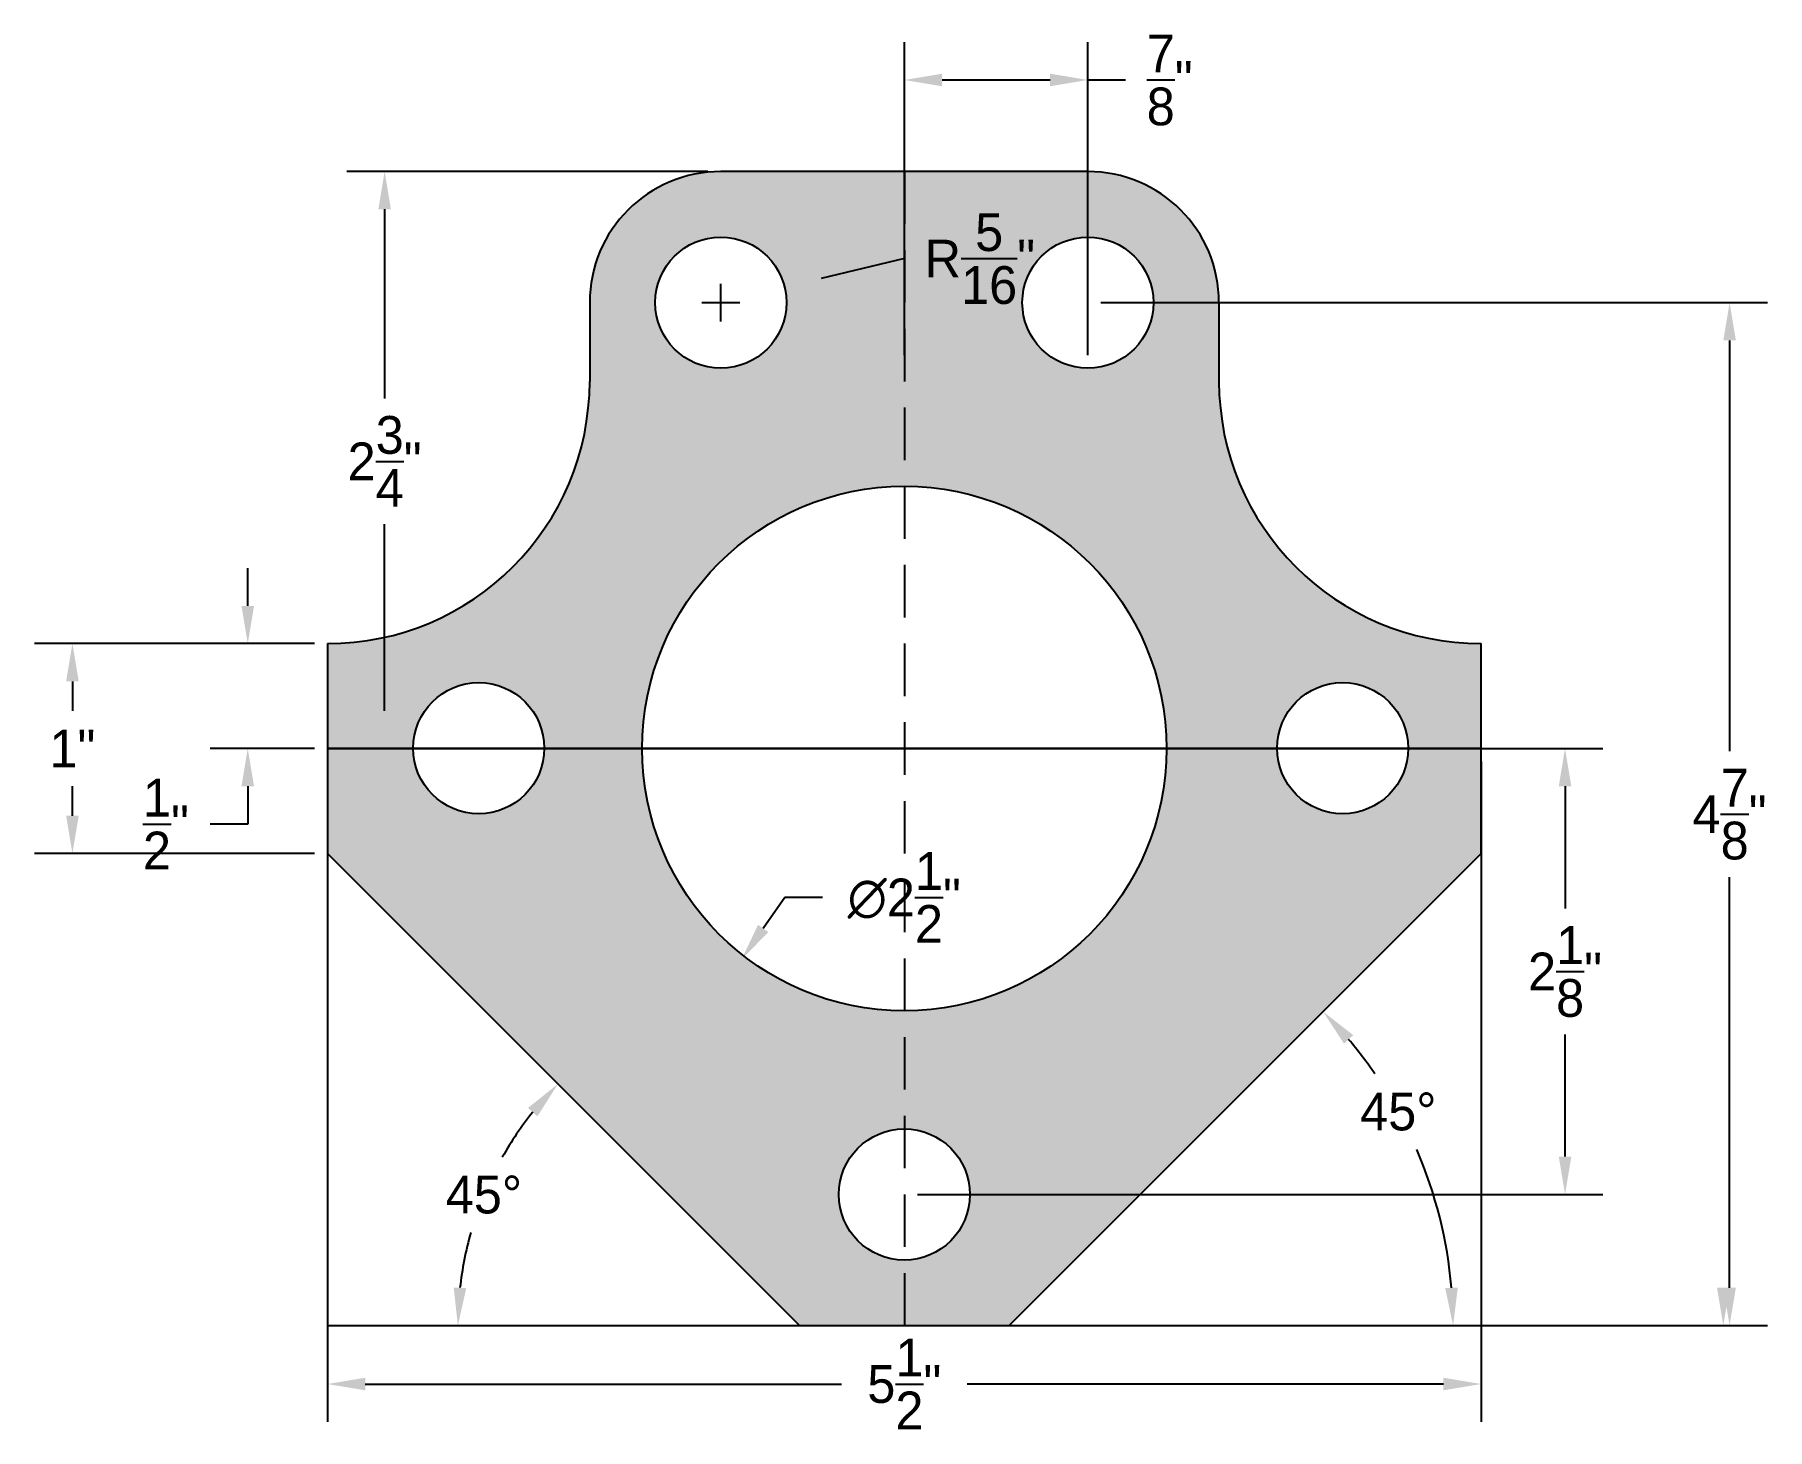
# Model space of a CAD drawing. Header units: inches. Extents: x -1.4 to 6.86, y -0.49 to 6.15.
import ezdxf

# ---------------------------------------------------------------- set-up
doc = ezdxf.new("R2010")
doc.units = ezdxf.units.IN
doc.header["$MEASUREMENT"] = 0
doc.linetypes.add('HIDDEN', pattern=[0.375, 0.25, -0.125])
doc.dimstyles.get("Standard").update_dxf_attribs({"dimtxt": 0.18, "dimasz": 0.18, "dimexe": 0.18, "dimexo": 0.0625, "dimgap": 0.09, "dimtad": 0, "dimtih": 1, "dimtoh": 1, "dimdec": 4, "dimzin": 0, "dimdsep": 46, "dimlunit": 4, "dimtxsty": 'Standard', "dimcen": 0.09, "dimadec": 0, "dimazin": 0, "dimtfac": 1, "dimtdec": 4, "dimtofl": 0, "dimtmove": 0, "dimatfit": 3, "dimfxl": 0, "dimtolj": 1, "dimtzin": 0, "dimarcsym": 0})

# ---------------------------------------------------------------- blocks, each defined once
blk = doc.blocks.new('*D1')
at = {"color": 0, "lineweight": -2}
for p, q in [((1.8125, 5.5), (0.0925, 5.5)), ((0.2725, 5.32), (0.2725, 4.4187)), ((0.2725, 2.93), (0.2725, 3.8187)), ((1.8125, 2.75), (0.0925, 2.75))]:
    blk.add_line(p, q, dxfattribs=at)
at = {"color": 0}
for points in [[(0.2425, 5.32), (0.3025, 5.32), (0.2725, 5.5)], [(0.2425, 2.93), (0.3025, 2.93), (0.2725, 2.75)]]:
    blk.add_solid(points, dxfattribs=at)
at = {"layer": 'Defpoints', "color": 0}
for p in [(1.875, 5.5), (0.2725, 2.75), (1.875, 2.75)]:
    blk.add_point(p, dxfattribs=at)
at = {"color": 0, "insert": (0.2725, 4.1187), "char_height": 0.18, "attachment_point": 5}
blk.add_mtext('\\A1;2{\\H1.000000x;\\S3/4;}"', dxfattribs=at)
blk = doc.blocks.new('*D2')
at = {"color": 0, "lineweight": -2}
for p, q in [((2.8125, 2.75), (6.0797, 2.75)), ((5.8997, 2.57), (5.8997, 1.9875)), ((5.8997, 0.805), (5.8997, 1.3875)), ((2.8125, 0.625), (6.0797, 0.625))]:
    blk.add_line(p, q, dxfattribs=at)
at = {"color": 0}
for points in [[(5.8697, 2.57), (5.9297, 2.57), (5.8997, 2.75)], [(5.8697, 0.805), (5.9297, 0.805), (5.8997, 0.625)]]:
    blk.add_solid(points, dxfattribs=at)
at = {"layer": 'Defpoints', "color": 0}
for p in [(2.75, 2.75), (2.75, 0.625), (5.8997, 0.625)]:
    blk.add_point(p, dxfattribs=at)
at = {"color": 0, "insert": (5.8997, 1.6875), "char_height": 0.18, "attachment_point": 5}
blk.add_mtext('\\A1;2{\\H1.000000x;\\S1/8;}"', dxfattribs=at)
blk = doc.blocks.new('*D3')
at = {"color": 0, "lineweight": -2}
for p, q in [((-0.0625, 3.25), (-1.3959, 3.25)), ((-1.2159, 3.07), (-1.2159, 2.93)), ((-1.2159, 2.43), (-1.2159, 2.57)), ((-0.0625, 2.25), (-1.3959, 2.25))]:
    blk.add_line(p, q, dxfattribs=at)
at = {"color": 0}
for points in [[(-1.2459, 3.07), (-1.1859, 3.07), (-1.2159, 3.25)], [(-1.2459, 2.43), (-1.1859, 2.43), (-1.2159, 2.25)]]:
    blk.add_solid(points, dxfattribs=at)
at = {"layer": 'Defpoints', "color": 0}
for p in [(0, 3.25), (-1.2159, 2.25), (0, 2.25)]:
    blk.add_point(p, dxfattribs=at)
at = {"color": 0, "insert": (-1.2159, 2.75), "char_height": 0.18, "attachment_point": 5}
blk.add_mtext('\\A1;1"', dxfattribs=at)
blk = doc.blocks.new('*D4')
at = {"color": 0, "lineweight": -2}
for p, q in [((-0.38, 3.43), (-0.38, 3.61)), ((-0.0625, 3.25), (-0.56, 3.25)), ((-0.0625, 2.75), (-0.56, 2.75)), ((-0.38, 2.57), (-0.38, 2.39)), ((-0.38, 2.39), (-0.56, 2.39))]:
    blk.add_line(p, q, dxfattribs=at)
at = {"color": 0}
for points in [[(-0.41, 3.43), (-0.35, 3.43), (-0.38, 3.25)], [(-0.41, 2.57), (-0.35, 2.57), (-0.38, 2.75)]]:
    blk.add_solid(points, dxfattribs=at)
at = {"layer": 'Defpoints', "color": 0}
for p in [(0, 3.25), (-0.38, 2.75), (0, 2.75)]:
    blk.add_point(p, dxfattribs=at)
at = {"color": 0, "insert": (-0.77, 2.39), "char_height": 0.18, "attachment_point": 5}
blk.add_mtext('\\A1;{\\H1.000000x;\\S1/2;}"', dxfattribs=at)
blk = doc.blocks.new('*D5')
at = {"color": 0, "lineweight": -2}
for p, q in [((2.75, 5.085), (2.3539, 4.9899)), ((1.875, 4.785), (1.875, 4.965)), ((1.785, 4.875), (1.965, 4.875))]:
    blk.add_line(p, q, dxfattribs=at)
at = {"color": 0}
blk.add_solid([(2.3469, 5.0191), (2.3609, 4.9608), (2.1789, 4.9479)], dxfattribs=at)
at = {"layer": 'Defpoints', "color": 0}
for p in [(1.875, 4.875), (2.1789, 4.9479)]:
    blk.add_point(p, dxfattribs=at)
at = {"color": 0, "insert": (3.11, 5.085), "char_height": 0.18, "attachment_point": 5}
blk.add_mtext('\\A1;R{\\H1.000000x;\\S5/16;}"', dxfattribs=at)
blk = doc.blocks.new('*D6')
at = {"color": 0, "lineweight": -2}
for p, q in [((2.1799, 2.0402), (2.077, 1.8925)), ((2.3599, 2.0402), (2.1799, 2.0402))]:
    blk.add_line(p, q, dxfattribs=at)
at = {"color": 0}
blk.add_solid([(2.0524, 1.9097), (2.1016, 1.8754), (1.9741, 1.7449)], dxfattribs=at)
at = {"layer": 'Defpoints', "color": 0}
for p in [(3.4036, 3.7958), (1.9741, 1.7449)]:
    blk.add_point(p, dxfattribs=at)
at = {"color": 0, "insert": (2.7499, 2.0402), "char_height": 0.18, "attachment_point": 5}
blk.add_mtext('\\A1;∅2{\\H1.000000x;\\S1/2;}"', dxfattribs=at)
blk = doc.blocks.new('*D7')
at = {"color": 0, "lineweight": -2}
for p, q in [((2.75, 4.625), (2.75, 6.1162)), ((3.625, 4.625), (3.625, 6.1162)), ((2.93, 5.9362), (3.445, 5.9362)), ((3.625, 5.9362), (3.805, 5.9362))]:
    blk.add_line(p, q, dxfattribs=at)
at = {"color": 0}
for points in [[(2.93, 5.9662), (2.93, 5.9062), (2.75, 5.9362)], [(3.445, 5.9662), (3.445, 5.9062), (3.625, 5.9362)]]:
    blk.add_solid(points, dxfattribs=at)
at = {"layer": 'Defpoints', "color": 0}
for p in [(3.625, 5.9362), (2.75, 4.5625), (3.625, 4.5625)]:
    blk.add_point(p, dxfattribs=at)
at = {"color": 0, "insert": (4.015, 5.9362), "char_height": 0.18, "attachment_point": 5}
blk.add_mtext('\\A1;{\\H1.000000x;\\S7/8;}"', dxfattribs=at)
blk = doc.blocks.new('*D8')
at = {"color": 0, "lineweight": -2}
for start, end in [(34.51422, 40.12475), (4.87525, 23.35855)]:
    blk.add_arc((3.25, 0), 2.1161, start, end, dxfattribs=at)
at = {"color": 0}
for points in [[(4.8459, 1.3434), (4.8901, 1.384), (4.7463, 1.4963)], [(5.3884, 0.1811), (5.3284, 0.1786), (5.3661, 0)]]:
    blk.add_solid(points, dxfattribs=at)
at = {"layer": 'Defpoints', "color": 0}
for p in [(5.5, 2.25), (5.294, 0.5477), (3.25, 0), (3.6875, 0), (6.8641, 0)]:
    blk.add_point(p, dxfattribs=at)
at = {"color": 0, "insert": (5.1046, 1.019), "char_height": 0.18, "attachment_point": 5}
blk.add_mtext('\\A1;45°', dxfattribs=at)
blk = doc.blocks.new('*D9')
at = {"color": 0, "lineweight": -2}
for start, end in [(141.33693, 150.44707), (164.20838, 173.66307)]:
    blk.add_arc((2.25, 0), 1.6283, start, end, dxfattribs=at)
at = {"color": 0}
for points in [[(0.9562, 1.0373), (1.0009, 0.9973), (1.0986, 1.1514)], [(0.6616, 0.1781), (0.6017, 0.1814), (0.6217, 0)]]:
    blk.add_solid(points, dxfattribs=at)
at = {"layer": 'Defpoints', "color": 0}
for p in [(0, 2.25), (0.8398, 0.8142), (3.25, 0), (0, 0), (2.25, 0)]:
    blk.add_point(p, dxfattribs=at)
at = {"color": 0, "insert": (0.7456, 0.6231), "char_height": 0.18, "attachment_point": 5}
blk.add_mtext('\\A1;45°', dxfattribs=at)

msp = doc.modelspace()

# ---------------------------------------------------------------- hatches: boundary and pattern name
h = msp.add_hatch(color=150)
h.paths.add_polyline_path([(2.75, 4), (2.75, 5.5), (1.875, 5.5, 0.4142136), (1.25, 4.875), (1.25, 4.5, -0.4142136), (0, 3.25), (0, 2.75), (0.40851, 2.75, -1.0047744), (1.0335, 2.75), (1.5, 2.75, -0.4142136)])
h.paths.add_polyline_path([(1.5625, 4.875, -1), (2.1875, 4.875, -1)], flags=16)
h = msp.add_hatch(color=150)
h.paths.add_polyline_path([(4.25, 4.5), (4.25, 4.875), (3.9375, 4.875, -1), (3.3125, 4.875, -1), (3.9375, 4.875), (4.25, 4.875, 0.4142136), (3.625, 5.5), (2.75, 5.5), (2.75, 4, -0.4142136), (4, 2.75), (4.52702, 2.75, -1.0047744), (5.15201, 2.75), (5.5, 2.75), (5.5, 3.25, -0.4142136)])
h.paths.add_polyline_path([(2.795, 5.34), (3.425, 5.34), (3.425, 4.83), (2.795, 4.83)], flags=24)
for points in [[(1.5, 2.75), (1.0335, 2.75, -0.9952483), (0.40851, 2.75), (0, 2.75), (0, 2.25), (2.25, 0), (2.75, 0), (2.75, 0.3125, -0.4142136), (2.4375, 0.625, -0.4142136), (2.75, 0.9375), (2.75, 1.5, -0.4142136)], [(5.5, 2.25), (5.5, 2.6875), (5.5, 2.75), (5.15201, 2.75, -0.9952483), (4.52702, 2.75), (4, 2.75, -0.4142136), (2.75, 1.5), (2.75, 0.9375, -0.4142136), (3.0625, 0.625, -0.4142136), (2.75, 0.3125), (2.75, 0), (3.25, 0)]]:
    msp.add_hatch(color=150).paths.add_polyline_path(points)

# ---------------------------------------------------------------- linework, layer by layer
for p, q in [((3.625, 5.5), (1.875, 5.5)), ((1.25, 4.875), (1.25, 4.5)), ((3.6875, 4.875), (6.8641, 4.875)), ((4.25, 4.875), (4.25, 4.5)), ((6.6841, 4.695), (6.6841, 2.7375)), ((0, 3.25), (0, 2.25)), ((0, 3.25), (0, 3.25)), ((5.5, 2.25), (5.5, 3.25)), ((5.5, 3.25), (5.5, 3.25)), ((0, 2.75), (5.5, 2.75)), ((5.5, 2.75), (0, 2.75)), ((0, 2.6875), (0, -0.45847)), ((5.5, 2.6875), (5.5, -0.45847)), ((0, 2.25), (2.25, 0)), ((5.5, 2.25), (3.25, 0)), ((6.6841, 0.18), (6.6841, 2.1375)), ((0, 0), (3.25, 0)), ((2.8125, 0), (6.8341, 0)), ((3.6875, 0), (6.8641, 0)), ((0.18, -0.27847), (2.45, -0.27847)), ((5.32, -0.27847), (3.05, -0.27847))]:
    msp.add_line(p, q)
at = {"linetype": 'HIDDEN'}
for p, q in [((2.75, 5.5), (2.75, 0)), ((5.5, 2.75), (0, 2.75))]:
    msp.add_line(p, q, dxfattribs=at)
for centre, radius in [((1.875, 4.875), 0.3125), ((3.625, 4.875), 0.3125), ((2.75, 2.75), 1.25), ((0.721, 2.75149), 0.3125), ((4.83951, 2.75149), 0.3125), ((2.75, 0.625), 0.3125)]:
    msp.add_circle(centre, radius)
for centre, radius, start, end in [((1.875, 4.875), 0.625, 90, 180), ((3.625, 4.875), 0.625, 0, 90), ((0, 4.5), 1.25, 270, 0), ((5.5, 4.5), 1.25, 180, 270)]:
    msp.add_arc(centre, radius, start, end)
for points in [[(6.6541, 4.695), (6.7141, 4.695), (6.6841, 4.875)], [(6.6241, 0.18), (6.6841, 0.18), (6.6541, 0)], [(6.6541, 0.18), (6.7141, 0.18), (6.6841, 0)], [(0.18, -0.24847), (0.18, -0.30847), (0, -0.27847)], [(5.32, -0.24847), (5.32, -0.30847), (5.5, -0.27847)]]:
    msp.add_solid(points)

# ---------------------------------------------------------------- texts
at = {"char_height": 0.18, "attachment_point": 5}
for s, insert in [('\\A1;4{\\H1.000000x;\\S7/8;}"', (6.6841, 2.4375)), ('\\A1;5{\\H1.000000x;\\S1/2;}"', (2.75, -0.27847))]:
    msp.add_mtext(s, dxfattribs=dict(at, insert=insert))

# ---------------------------------------------------------------- dimensions: what is measured, and where the dimension line sits
dim = msp.add_linear_dim(base=(3.625, 5.93616), p1=(2.75, 4.5625), p2=(3.625, 4.5625), dimstyle='Standard')
dim.commit()
dim.dimension.update_dxf_attribs({"geometry": '*D7', "text_midpoint": (4.015, 5.93616)})
dim = msp.add_linear_dim(base=(0.27245, 2.75), p1=(1.875, 5.5), p2=(1.875, 2.75), angle=90, dimstyle='Standard')
dim.commit()
dim.dimension.update_dxf_attribs({"geometry": '*D1', "text_midpoint": (0.27245, 4.11867), "dimtype": 160})
dim = msp.add_radius_dim(center=(1.875, 4.875), mpoint=(2.17887, 4.94793), dimstyle='Standard')
dim.commit()
dim.dimension.update_dxf_attribs({"geometry": '*D5', "text_midpoint": (2.75, 5.085), "dimtype": 164})
dim = msp.add_diameter_dim_2p(p1=(3.40358, 3.79585), p2=(1.97409, 1.74486), dimstyle='Standard')
dim.commit()
dim.dimension.update_dxf_attribs({"geometry": '*D6', "text_midpoint": (2.74993, 2.04021), "dimtype": 163})
for base, p1, p2, picture, middle in [((-0.37998, 2.75), (0, 3.25), (0, 2.75), '*D4', (-0.76998, 2.39)), ((-1.21592, 2.25), (0, 3.25), (0, 2.25), '*D3', (-1.21592, 2.75)), ((5.89972, 0.625), (2.75, 2.75), (2.75, 0.625), '*D2', (5.89972, 1.6875))]:
    dim = msp.add_linear_dim(base=base, p1=p1, p2=p2, angle=90, dimstyle='Standard')
    dim.commit()
    dim.dimension.update_dxf_attribs({"geometry": picture, "text_midpoint": middle})
dim = msp.add_angular_dim_2l(base=(0.83984, 0.81416), line1=((0, 0), (3.25, 0)), line2=((0, 2.25), (2.25, 0)), dimstyle='Standard')
dim.commit()
dim.dimension.update_dxf_attribs({"geometry": '*D9', "text_midpoint": (0.74564, 0.62313)})
dim = msp.add_angular_dim_2l(base=(5.29396, 0.54768), line1=((3.6875, 0), (6.8641, 0)), line2=((5.5, 2.25), (3.25, 0)), dimstyle='Standard')
dim.commit()
dim.dimension.update_dxf_attribs({"geometry": '*D8', "text_midpoint": (5.10456, 1.01899), "dimtype": 162})

doc.saveas('drawing.dxf')
